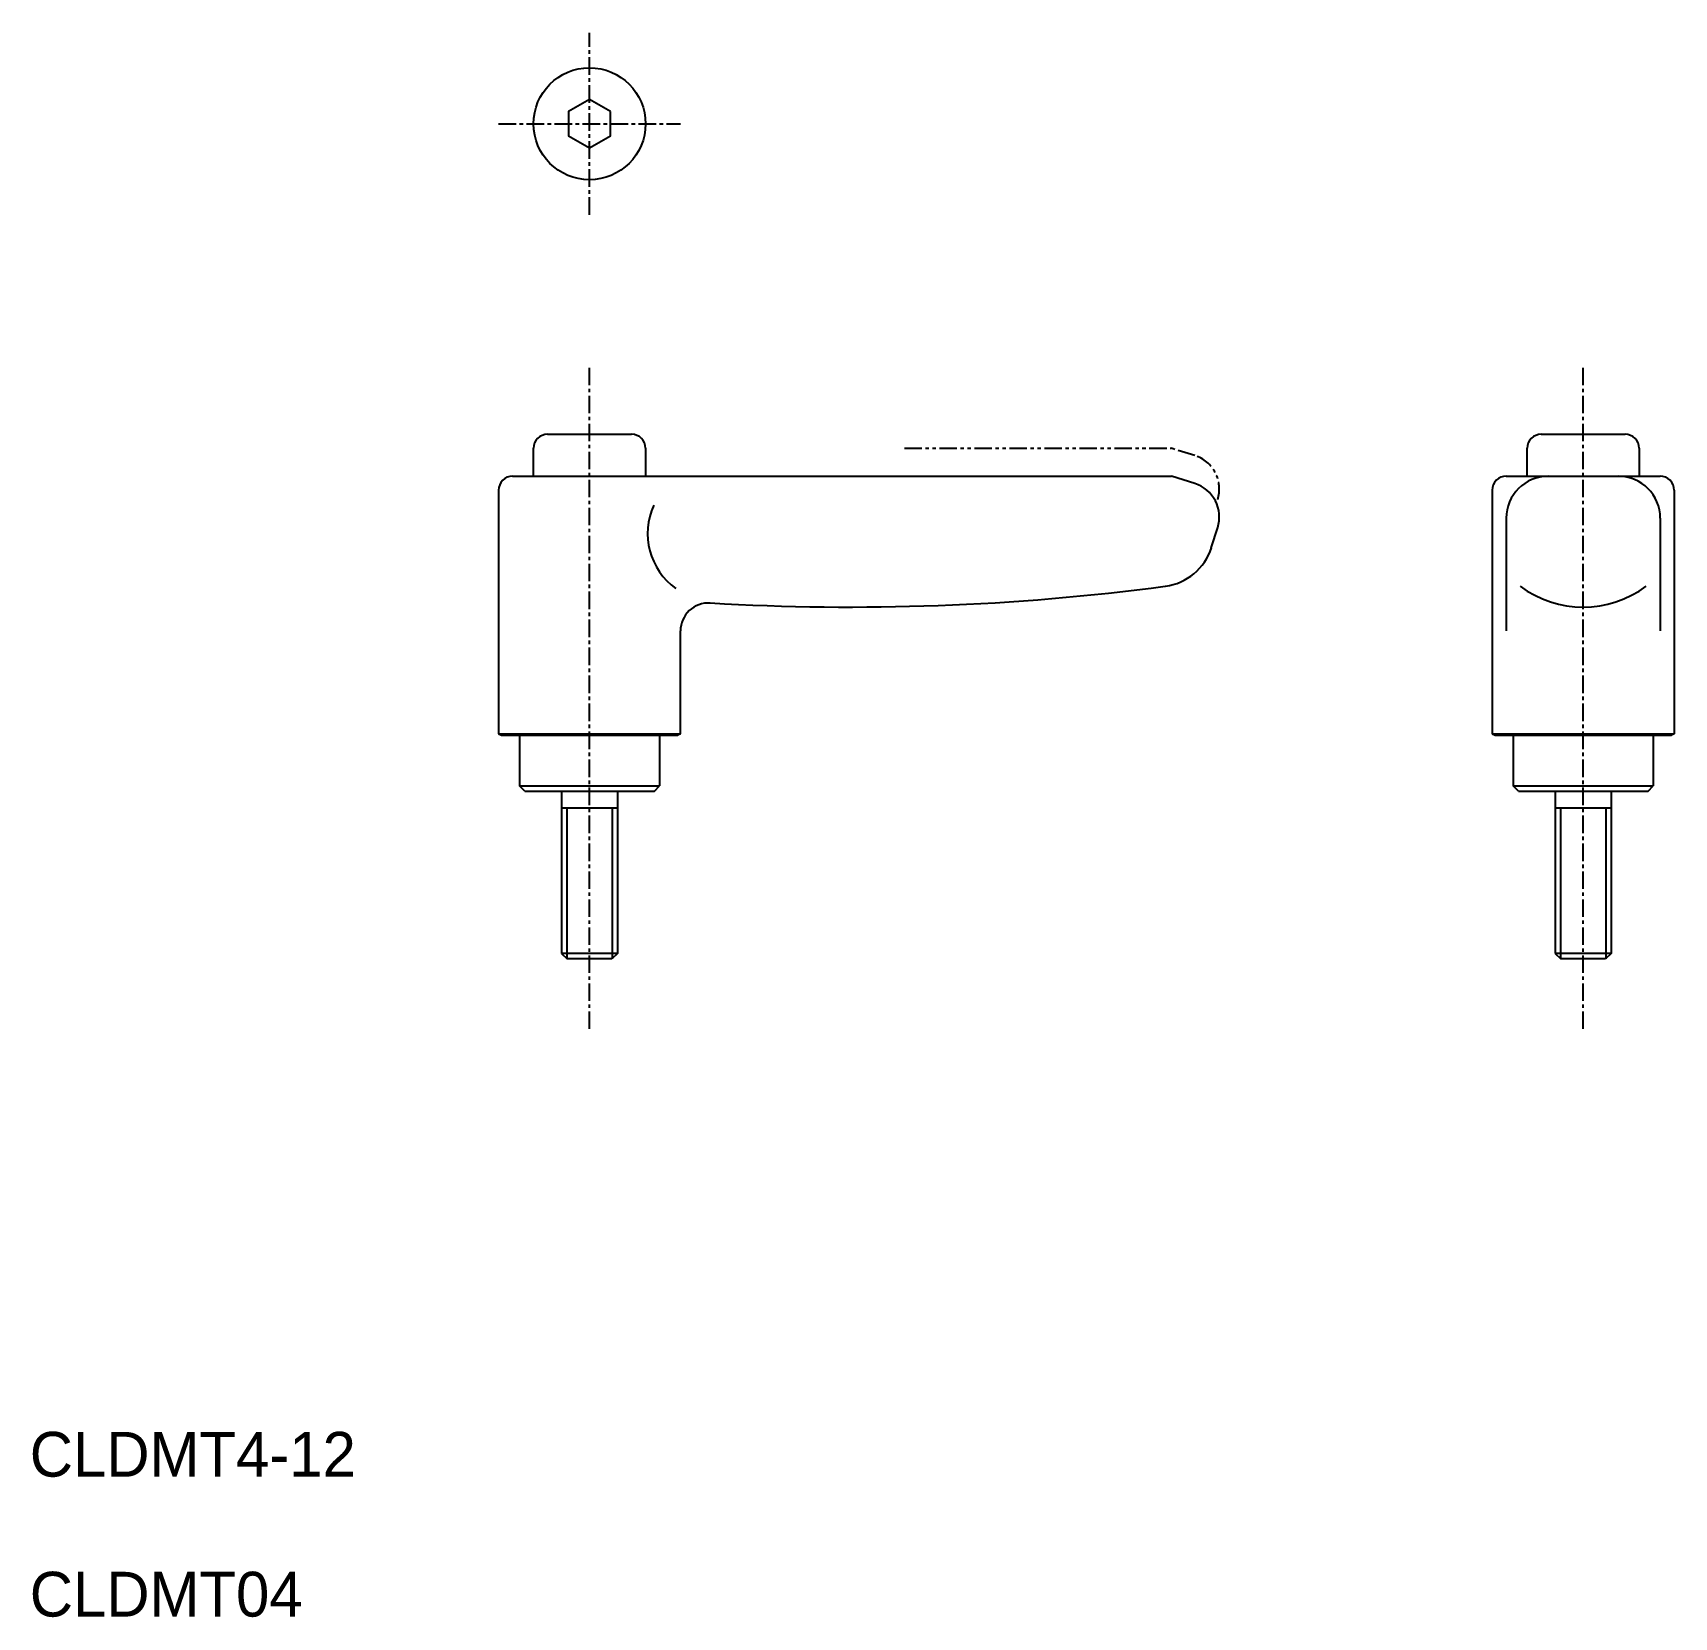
# Model space of a CAD drawing. Extents: x -4378 to -4260, y -870 to -757.
import ezdxf

# ---------------------------------------------------------------- set-up
doc = ezdxf.new("R2010")
doc.units = 0
doc.linetypes.add('CENTER', pattern=[2, 1.25, -0.25, 0.25, -0.25])
doc.linetypes.add('PHANTOM', pattern=[2.5, 1.25, -0.25, 0.25, -0.25, 0.25, -0.25])
doc.layers.get('0').update_dxf_attribs({"linetype": 'CONTINUOUS'})
doc.layers.add('CENTER', color=1, linetype='CENTER')

msp = doc.modelspace()

# ---------------------------------------------------------------- linework, layer by layer
at = {"color": 7, "linetype": 'CONTINUOUS'}
for p, q in [((-4340.81, -785.31), (-4334.81, -785.31)), ((-4269.81, -785.31), (-4263.81, -785.31)), ((-4341.81, -788.31), (-4341.81, -786.31)), ((-4333.81, -786.31), (-4333.81, -788.31)), ((-4270.81, -788.31), (-4270.81, -786.31)), ((-4262.81, -786.31), (-4262.81, -788.31)), ((-4344.31, -789.31), (-4344.31, -806.72)), ((-4343.31, -788.31), (-4296.23, -788.31)), ((-4294.55, -788.84), (-4296.23, -788.31)), ((-4273.31, -789.31), (-4273.31, -806.72)), ((-4272.31, -788.31), (-4261.31, -788.31)), ((-4269.31, -788.31), (-4264.3, -788.31)), ((-4268.31, -788.31), (-4265.3, -788.31)), ((-4260.31, -789.31), (-4260.31, -806.72)), ((-4272.31, -791.31), (-4272.31, -799.37)), ((-4261.3, -791.31), (-4261.3, -799.37)), ((-4293.38, -793.42), (-4292.92, -791.98)), ((-4331.31, -806.72), (-4331.31, -799.37)), ((-4344.31, -806.72), (-4344.11, -806.81)), ((-4344.31, -806.72), (-4331.31, -806.72)), ((-4344.11, -806.81), (-4331.51, -806.81)), ((-4342.81, -806.81), (-4342.81, -810.44)), ((-4332.81, -806.81), (-4332.81, -810.44)), ((-4331.31, -806.72), (-4331.51, -806.81)), ((-4273.31, -806.72), (-4273.11, -806.81)), ((-4273.31, -806.72), (-4260.31, -806.72)), ((-4273.11, -806.81), (-4271.81, -806.81)), ((-4271.81, -806.81), (-4271.81, -810.44)), ((-4271.81, -806.81), (-4260.51, -806.81)), ((-4261.81, -806.81), (-4261.81, -810.44)), ((-4260.31, -806.72), (-4260.51, -806.81)), ((-4342.44, -810.81), (-4342.81, -810.44)), ((-4342.81, -810.44), (-4332.81, -810.44)), ((-4342.44, -810.81), (-4333.17, -810.81)), ((-4339.81, -810.81), (-4339.81, -822.41)), ((-4335.81, -810.81), (-4335.81, -822.41)), ((-4333.17, -810.81), (-4332.81, -810.44)), ((-4271.44, -810.81), (-4271.81, -810.44)), ((-4271.81, -810.44), (-4261.81, -810.44)), ((-4271.44, -810.81), (-4262.17, -810.81)), ((-4268.81, -810.81), (-4268.81, -822.41)), ((-4264.81, -810.81), (-4264.81, -822.41)), ((-4262.17, -810.81), (-4261.81, -810.44)), ((-4339.81, -812.01), (-4335.81, -812.01)), ((-4268.81, -812.01), (-4264.81, -812.01)), ((-4335.81, -822.41), (-4339.81, -822.41)), ((-4339.81, -822.41), (-4339.41, -822.81)), ((-4336.21, -822.81), (-4339.41, -822.81)), ((-4335.81, -822.41), (-4336.21, -822.81)), ((-4268.81, -822.41), (-4268.41, -822.81)), ((-4264.81, -822.41), (-4268.81, -822.41)), ((-4265.21, -822.81), (-4268.41, -822.81)), ((-4264.81, -822.41), (-4265.21, -822.81))]:
    msp.add_line(p, q, dxfattribs=at)
at = {"color": 3, "linetype": 'PHANTOM'}
for p in [(-4315.31, -786.31), (-4294.55, -786.84)]:
    msp.add_line(p, (-4296.23, -786.31), dxfattribs=at)
at = {"color": 3, "linetype": 'CONTINUOUS'}
for p, q in [((-4339.43, -812.01), (-4339.43, -822.79)), ((-4336.19, -812.01), (-4336.19, -822.79)), ((-4268.43, -812.01), (-4268.43, -822.79)), ((-4265.19, -812.01), (-4265.19, -822.79))]:
    msp.add_line(p, q, dxfattribs=at)
at = {"color": 7, "linetype": 'CONTINUOUS'}
msp.add_lwpolyline([(-4336.31, -762.25), (-4337.81, -761.39), (-4339.31, -762.25), (-4339.31, -763.99), (-4337.81, -764.85), (-4336.31, -763.99)], close=True, dxfattribs=at)
msp.add_circle((-4337.81, -763.12), 4, dxfattribs=at)
for centre, radius, start, end in [((-4340.81, -786.31), 1, 90, 180), ((-4334.81, -786.31), 1, 0, 90), ((-4269.81, -786.31), 1, 90, 180), ((-4263.81, -786.31), 1, 0, 90), ((-4343.31, -789.31), 1, 90, 180), ((-4295.31, -791.22), 2.5, 342.4256, 72.4256), ((-4272.31, -789.31), 1, 90, 180), ((-4269.31, -791.31), 3, 90, 180), ((-4264.3, -791.31), 3, 0, 90), ((-4261.31, -789.31), 1, 360, 90), ((-4328.78, -792.39), 4.88, 155.6728, 234.0431), ((-4297.19, -792.21), 4, 277.5363, 342.4256), ((-4319.2, -625.88), 171.78, 266.6655, 277.5363), ((-4266.81, -790.12), 7.54, 233.3108, 306.6892), ((-4329.31, -799.37), 2, 86.6655, 180)]:
    msp.add_arc(centre, radius, start, end, dxfattribs=at)
at = {"color": 3, "linetype": 'PHANTOM'}
msp.add_arc((-4295.31, -789.22), 2.5, 342.4256, 72.4256, dxfattribs=at)
at = {"layer": 'CENTER', "color": 1, "linetype": 'CENTER'}
for p, q in [((-4337.81, -769.62), (-4337.81, -756.62)), ((-4344.31, -763.12), (-4331.31, -763.12)), ((-4337.81, -827.81), (-4337.81, -780.31)), ((-4266.81, -827.81), (-4266.81, -780.31))]:
    msp.add_line(p, q, dxfattribs=at)

# ---------------------------------------------------------------- texts
at = {"color": 7, "linetype": 'CONTINUOUS'}
for s, p in [('CLDMT4-12', (-4377.81, -859.81)), ('CLDMT04', (-4377.81, -869.81))]:
    msp.add_text(s, height=3.2, dxfattribs=at).set_placement(p)

doc.saveas('drawing.dxf')
